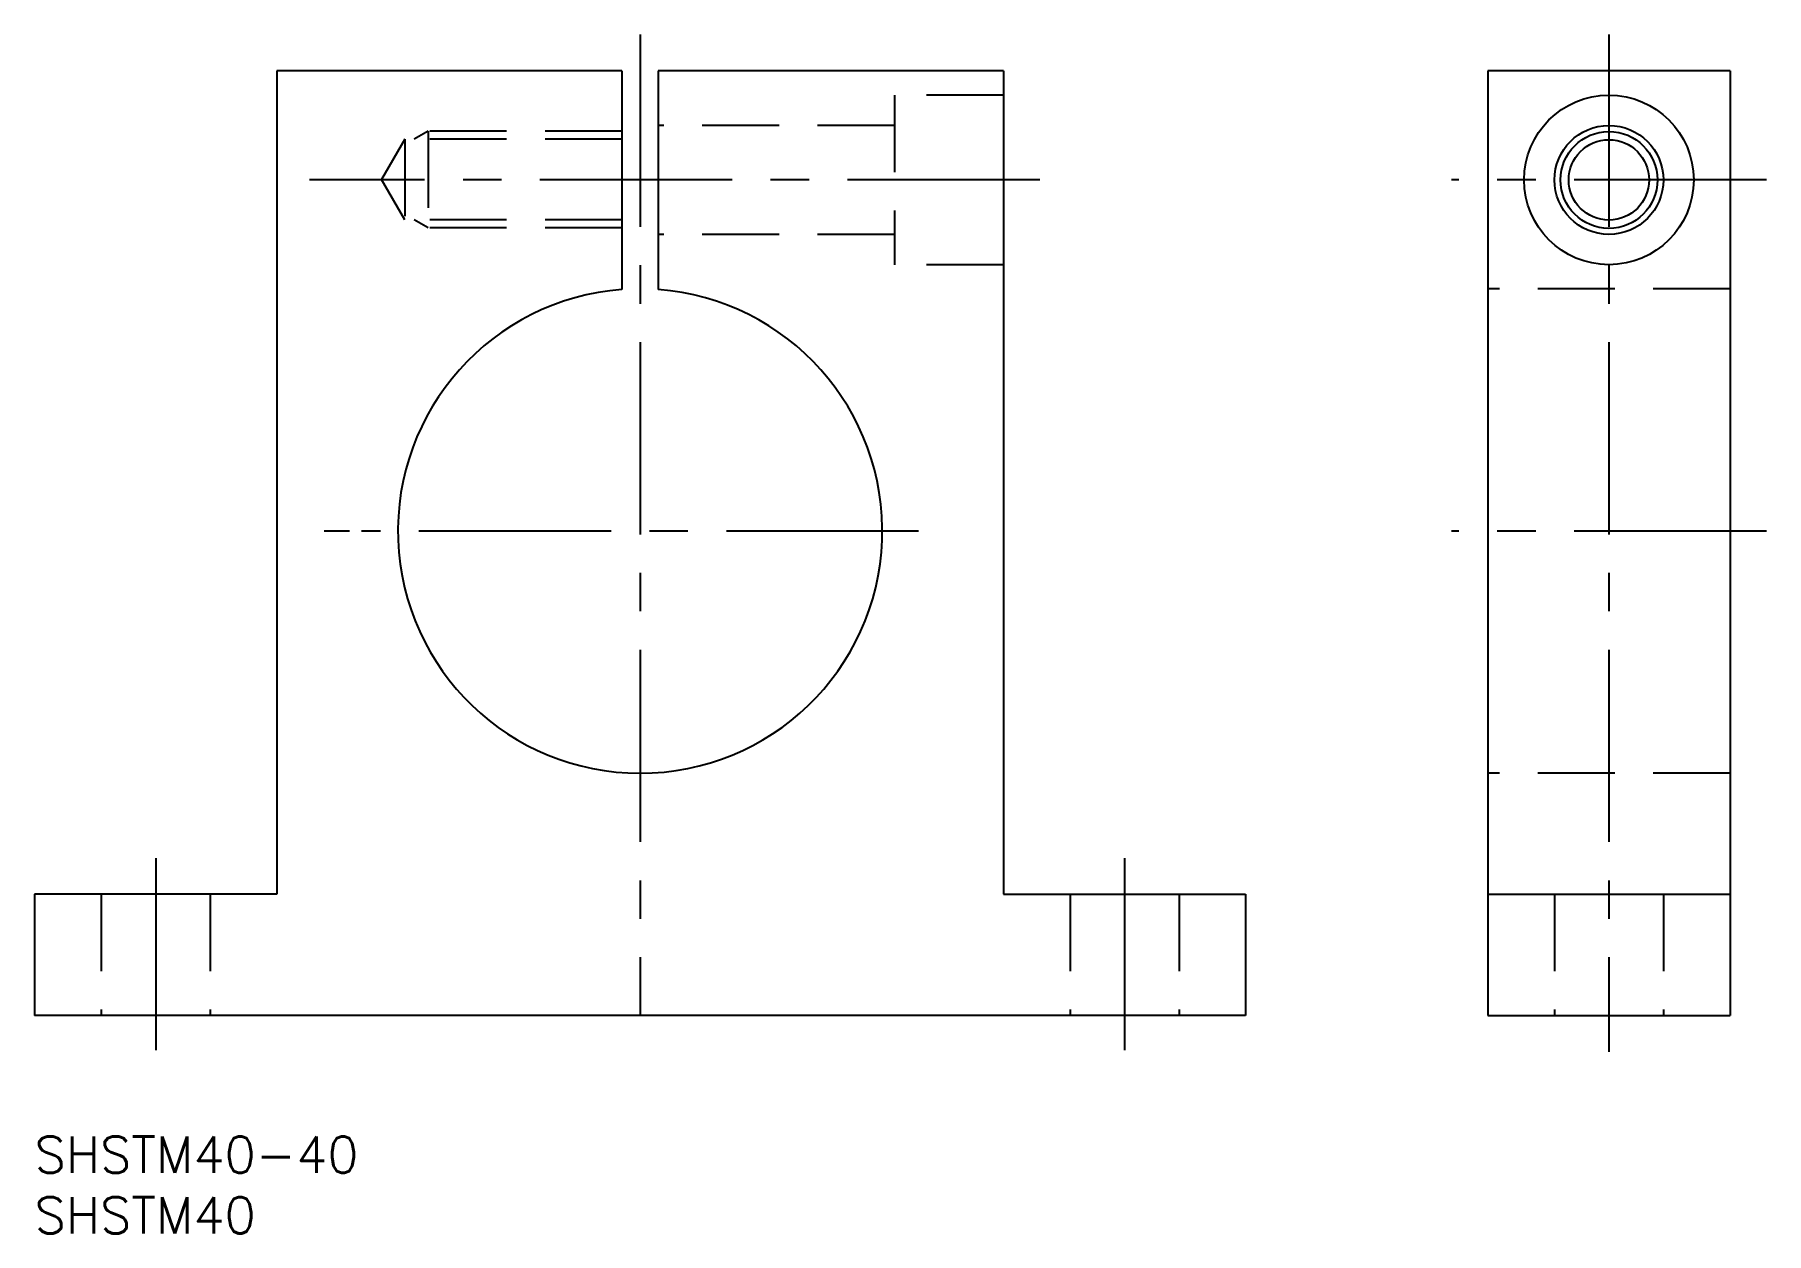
# Model space of a CAD drawing. Extents: x 0 to 143, y -8 to 91.
import ezdxf

# ---------------------------------------------------------------- set-up
doc = ezdxf.new("R2010")
doc.units = 0
doc.header["$LTSCALE"] = 0.5
doc.linetypes.add('CENTER', pattern=[50.8, 31.75, -6.35, 6.35, -6.35])
doc.linetypes.add('DASHED', pattern=[19.05, 12.7, -6.35])
for name, color, linetype in [('MSM_CENTER', 1, 'CENTER'), ('MSM_CONTINUOUS', 7, 'CONTINUOUS'), ('MSM_DASHED', 4, 'DASHED'), ('MSM_NARROW', 5, 'CONTINUOUS'), ('MSM_PART_NUMBER', 7, 'CONTINUOUS')]:
    doc.layers.add(name, color=color, linetype=linetype)
doc.styles.get("Standard").update_dxf_attribs({"font": 'txt.shx', "height": 3, "bigfont": 'bigfont.shx'})

# ---------------------------------------------------------------- blocks, each defined once
blk = doc.blocks.new('*U2')
at = {"layer": 'MSM_PART_NUMBER'}
blk.add_text('SHSTM40-40', height=3, dxfattribs=at).set_placement((0, -3))
blk = doc.blocks.new('*U3')
at = {"layer": 'MSM_PART_NUMBER'}
blk.add_text('SHSTM40', height=3, dxfattribs=at).set_placement((0, -8))

msp = doc.modelspace()

# ---------------------------------------------------------------- linework, layer by layer
at = {"layer": 'MSM_CENTER'}
for p, q in [((50, 91), (50, 10)), ((130, 91), (130, 7)), ((83, 79), (22.71, 79)), ((143, 79), (117, 79)), ((26, 50), (23.91, 50)), ((73, 50), (27, 50)), ((143, 50), (117, 50)), ((10, 23), (10, 7)), ((90, 23), (90, 7))]:
    msp.add_line(p, q, dxfattribs=at)
at = {"layer": 'MSM_CONTINUOUS'}
for p, q in [((20, 88), (20, 20)), ((48.5, 88), (20, 88)), ((48.5, 88), (48.5, 69.94)), ((80, 88), (51.5, 88)), ((51.5, 88), (51.5, 69.94)), ((80, 88), (80, 20)), ((120, 88), (120, 10)), ((140, 88), (120, 88)), ((140, 88), (140, 10)), ((20, 20), (0, 20)), ((0, 20), (0, 10)), ((80, 20), (100, 20)), ((100, 20), (100, 10)), ((120, 20), (140, 20)), ((0, 15), (0, 15)), ((100, 10), (0, 10)), ((120, 10), (140, 10))]:
    msp.add_line(p, q, dxfattribs=at)
for radius in [7, 4.5, 3.32]:
    msp.add_circle((130, 79), radius, dxfattribs=at)
msp.add_arc((50, 50), 20, 94.3012, 85.6988, dxfattribs=at)
at = {"layer": 'MSM_DASHED'}
for p, q in [((80, 86), (71, 86)), ((71, 86), (71, 72)), ((32.5, 83.04), (31.33, 82.36)), ((32.5, 83.04), (32.5, 75.04)), ((48.5, 83.04), (32.5, 83.04)), ((71, 83.5), (51.5, 83.5)), ((30.57, 82.36), (28.65, 79.04)), ((30.57, 82.36), (30.57, 75.71)), ((48.5, 82.36), (30.57, 82.36)), ((30.57, 75.71), (28.65, 79.04)), ((48.5, 75.71), (30.57, 75.71)), ((32.5, 75.04), (31.33, 75.71)), ((48.5, 75.04), (32.5, 75.04)), ((71, 74.5), (51.5, 74.5)), ((80, 72), (71, 72)), ((140, 70), (120, 70)), ((140, 30), (120, 30)), ((5.5, 20), (5.5, 10)), ((14.5, 20), (14.5, 10)), ((85.5, 20), (85.5, 10)), ((94.5, 20), (94.5, 10)), ((125.5, 20), (125.5, 10)), ((134.5, 20), (134.5, 10))]:
    msp.add_line(p, q, dxfattribs=at)
at = {"layer": 'MSM_NARROW'}
msp.add_circle((130, 79), 4, dxfattribs=at)

# ---------------------------------------------------------------- block references
at = {"layer": 'MSM_CONTINUOUS'}
for name in ['*U2', '*U3']:
    msp.add_blockref(name, (0, 0), dxfattribs=at)

doc.saveas('drawing.dxf')
